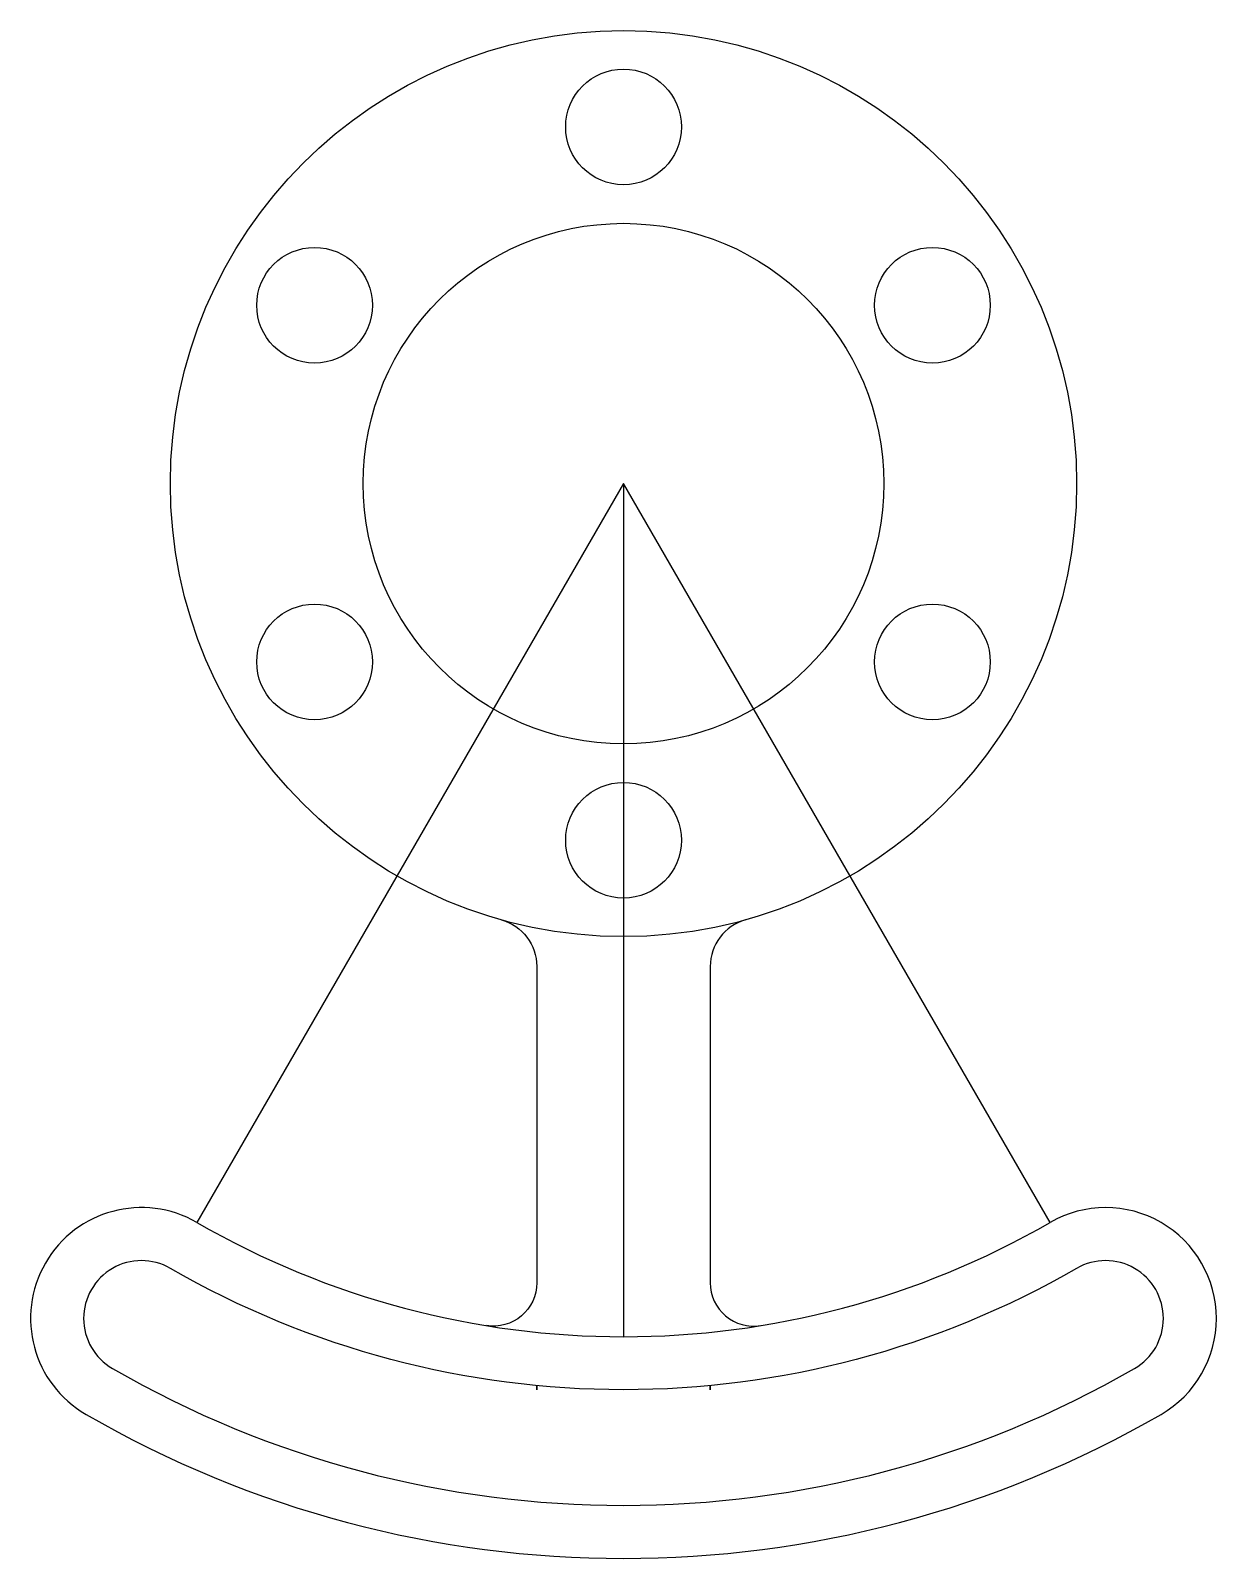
# Model space of a CAD drawing. Header units: millimetres. Extents: x 2890 to 3136, y 1973 to 2290.
import ezdxf

# ---------------------------------------------------------------- set-up
doc = ezdxf.new("R2010")
doc.units = ezdxf.units.MM

# ---------------------------------------------------------------- blocks, each defined once
blk = doc.blocks.new('*U2')
blk.add_circle((0, 0), 12)
blk = doc.blocks.new('*U3')
at = {"color": 0, "linetype": 'ByBlock', "lineweight": -2, "transparency": 16777216}
blk.add_blockref('*U2', (3012.51, 2270.13), dxfattribs=at)
for p, rotation in [((2948.42, 2233.13), 59.99999999999999), ((3076.59, 2233.13), 299.9999999999999), ((2948.42, 2159.13), 120), ((3076.59, 2159.13), 240), ((3012.51, 2122.13), 180)]:
    blk.add_blockref('*U2', p, dxfattribs=dict(at, rotation=rotation))

msp = doc.modelspace()

# ---------------------------------------------------------------- linework, layer by layer
for points in [[(3012.51, 2196.13), (2924.01, 2042.84, 1), (2901.01, 2003, 0.267949), (3124.01, 2003, 1), (3101.01, 2042.84), (3012.51, 2196.13), (3012.51, 2019.13)], [(2987.2, 2105.6, -0.336447), (2994.51, 2095.97), (2994.51, 2030.31, -0.462321), (2984.06, 2021.43)], [(3037.81, 2105.6, 0.336447), (3030.51, 2095.97), (3030.51, 2030.31, 0.462321), (3040.95, 2021.43)]]:
    msp.add_lwpolyline(points, format="xyb")
msp.add_lwpolyline([(3118.51, 2012.53, 1), (3106.51, 2033.31, -0.267949), (2918.51, 2033.31, 1), (2906.51, 2012.53, 0.267949)], format="xyb", close=True)
for points in [[(2994.51, 2008.99), (2994.51, 2008.13)], [(3030.51, 2008.99), (3030.51, 2008.13)]]:
    msp.add_lwpolyline(points, close=True)
for radius in [94, 54]:
    msp.add_circle((3012.51, 2196.13), radius)
msp.add_arc((3012.51, 2196.13), 177, 240, 300)

# ---------------------------------------------------------------- block references
msp.add_blockref('*U3', (0, 0))

doc.saveas('drawing.dxf')
